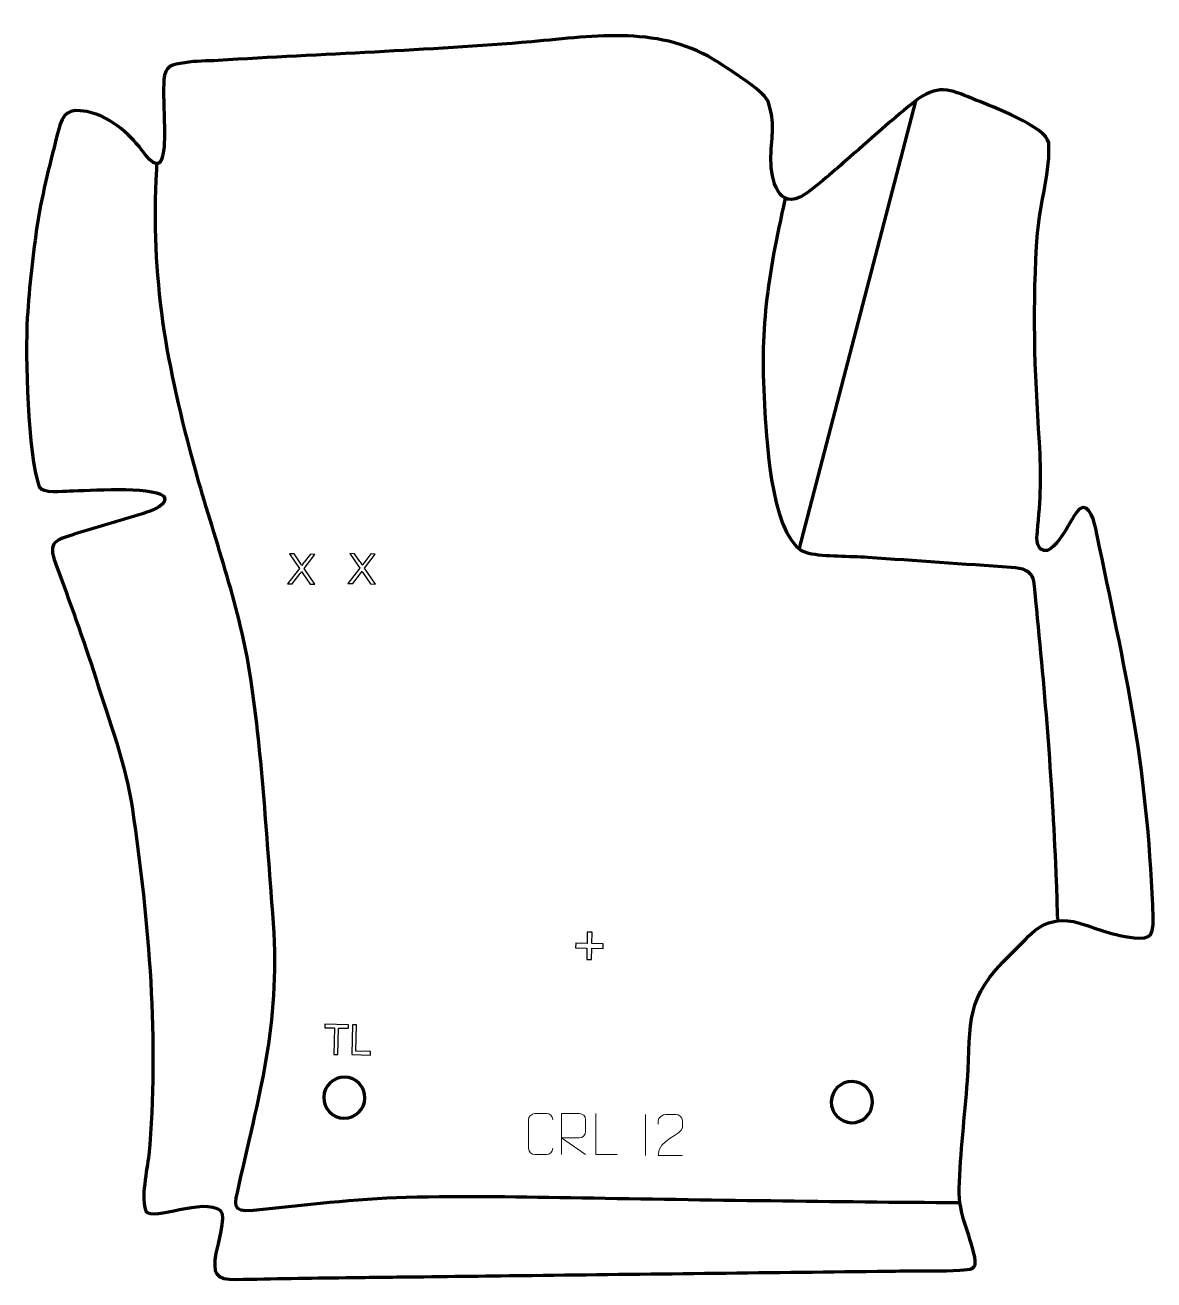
# Model space of a CAD drawing. Header units: millimetres. Extents: x 1115 to 1802, y 232 to 995.
import ezdxf

# ---------------------------------------------------------------- set-up
doc = ezdxf.new("R2010")
doc.units = ezdxf.units.MM
doc.header["$MEASUREMENT"] = 0
doc.layers.add('layer 2', color=7, linetype='Continuous')
doc.layers.add('layer 3', color=7, linetype='Continuous')

msp = doc.modelspace()

# ---------------------------------------------------------------- linework, layer by layer
at = {"layer": 'layer 2', "color": 142, "lineweight": 158}
msp.add_open_spline([(1656.6521, 949.1617), (1656.6521, 949.1617), (1585.7472, 676.5022), (1585.7472, 676.5022)], degree=3, dxfattribs=at)
for points, knots in [([(1683.4927, 278.9624), (1606.8153, 279.5399), (1530.2378, 280.5877), (1453.5714, 281.9008), (1453.5714, 281.9008), (1418.3019, 282.5048), (1382.0993, 283.1556), (1346.8724, 282.2313), (1346.8724, 282.2313), (1315.1533, 281.3344), (1285.1128, 277.6574), (1253.682, 274.3903), (1253.682, 274.3903), (1240.2193, 273.2183), (1242.562, 278.084), (1244.9536, 289.2254), (1244.9536, 289.2254), (1258.911, 350.9569), (1270.8504, 390.1783), (1265.6457, 455.1468), (1265.6457, 455.1468), (1261.7635, 503.7092), (1259.0751, 554.3334), (1251.5638, 602.3739), (1251.5638, 602.3739), (1244.825, 643.4851), (1229.7641, 684.5715), (1218.6094, 724.8483), (1218.6094, 724.8483), (1201.1232, 787.9856), (1191.2719, 841.5699), (1195.0081, 907.5262), (1195.0081, 907.5262), (1195.0818, 908.6568), (1195.1546, 909.7874), (1195.2266, 910.9183)], [0, 0, 0, 0, 0.1, 0.1, 0.1, 0.1, 0.2, 0.2, 0.2, 0.2, 0.3, 0.3, 0.3, 0.3, 0.4, 0.4, 0.4, 0.4, 0.5, 0.5, 0.5, 0.5, 0.6, 0.6, 0.6, 0.6, 0.7, 0.7, 0.7, 0.7, 0.8, 0.8, 0.8, 0.8, 1, 1, 1, 1]), ([(1577.395, 889.8999), (1566.4003, 840.8987), (1561.6596, 810.7001), (1565.0077, 760.0308), (1565.0077, 760.0308), (1566.1917, 741.4522), (1569.2714, 678.7956), (1591.5419, 674.1814), (1591.5419, 674.1814), (1601.621, 672.0931), (1616.803, 672.5482), (1627.6382, 671.7975), (1627.6382, 671.7975), (1656.7137, 669.7678), (1685.756, 667.6534), (1714.8447, 665.7818), (1714.8447, 665.7818), (1730.0646, 664.5621), (1728.2591, 658.7633), (1729.6114, 645.4753), (1729.6114, 645.4753), (1735.4476, 588.1271), (1740.0455, 532.0091), (1742.2161, 474.3694), (1742.2161, 474.3694), (1742.5032, 466.7474), (1742.7478, 459.1261), (1742.9564, 451.5016)], [0, 0, 0, 0, 0.125, 0.125, 0.125, 0.125, 0.25, 0.25, 0.25, 0.25, 0.375, 0.375, 0.375, 0.375, 0.5, 0.5, 0.5, 0.5, 0.625, 0.625, 0.625, 0.625, 0.75, 0.75, 0.75, 0.75, 1, 1, 1, 1])]:
    msp.add_open_spline(points, degree=3, knots=knots, dxfattribs=at)
at = {"layer": 'layer 2', "color": 142}
for points, knots in [([(1274.6141, 655.5895), (1274.6141, 655.5895), (1281.8394, 664.9041), (1281.8394, 664.9041), (1281.8394, 664.9041), (1281.8394, 664.9041), (1275.8113, 673.7915), (1275.8113, 673.7915), (1275.8113, 673.7915), (1275.8113, 673.7915), (1278.6823, 673.7352), (1278.6823, 673.7352), (1278.6823, 673.7352), (1278.6823, 673.7352), (1281.9114, 669.0093), (1281.9114, 669.0093), (1281.9114, 669.0093), (1282.5837, 668.0289), (1283.0485, 667.2815), (1283.314, 666.763), (1283.314, 666.763), (1283.7378, 667.391), (1284.2347, 668.0601), (1284.8042, 668.7659), (1284.8042, 668.7659), (1284.8042, 668.7659), (1288.538, 673.5417), (1288.538, 673.5417), (1288.538, 673.5417), (1288.538, 673.5417), (1291.18, 673.4899), (1291.18, 673.4899), (1291.18, 673.4899), (1291.18, 673.4899), (1284.6827, 664.9543), (1284.6827, 664.9543), (1284.6827, 664.9543), (1284.6827, 664.9543), (1291.3059, 655.2619), (1291.3059, 655.2619), (1291.3059, 655.2619), (1291.3059, 655.2619), (1288.3458, 655.32), (1288.3458, 655.32), (1288.3458, 655.32), (1288.3458, 655.32), (1283.8763, 661.9072), (1283.8763, 661.9072), (1283.8763, 661.9072), (1283.6206, 662.2813), (1283.3776, 662.6551), (1283.1516, 663.0244), (1283.1516, 663.0244), (1282.7324, 662.4217), (1282.4357, 661.999), (1282.2528, 661.7608), (1282.2528, 661.7608), (1282.2528, 661.7608), (1277.5106, 655.5326), (1277.5106, 655.5326), (1277.5106, 655.5326), (1277.5106, 655.5326), (1274.6141, 655.5895), (1274.6141, 655.5895)], [0, 0, 0, 0, 0.05882353, 0.05882353, 0.05882353, 0.05882353, 0.11764706, 0.11764706, 0.11764706, 0.11764706, 0.17647059, 0.17647059, 0.17647059, 0.17647059, 0.23529412, 0.23529412, 0.23529412, 0.23529412, 0.29411765, 0.29411765, 0.29411765, 0.29411765, 0.35294118, 0.35294118, 0.35294118, 0.35294118, 0.41176471, 0.41176471, 0.41176471, 0.41176471, 0.47058824, 0.47058824, 0.47058824, 0.47058824, 0.52941176, 0.52941176, 0.52941176, 0.52941176, 0.58823529, 0.58823529, 0.58823529, 0.58823529, 0.64705882, 0.64705882, 0.64705882, 0.64705882, 0.70588235, 0.70588235, 0.70588235, 0.70588235, 0.76470588, 0.76470588, 0.76470588, 0.76470588, 0.82352941, 0.82352941, 0.82352941, 0.82352941, 0.88235294, 0.88235294, 0.88235294, 0.88235294, 1, 1, 1, 1]), ([(1311.3853, 655.7517), (1311.3853, 655.7517), (1318.6106, 665.0664), (1318.6106, 665.0664), (1318.6106, 665.0664), (1318.6106, 665.0664), (1312.5825, 673.9537), (1312.5825, 673.9537), (1312.5825, 673.9537), (1312.5825, 673.9537), (1315.4535, 673.8974), (1315.4535, 673.8974), (1315.4535, 673.8974), (1315.4535, 673.8974), (1318.6826, 669.1715), (1318.6826, 669.1715), (1318.6826, 669.1715), (1319.3549, 668.1912), (1319.8197, 667.4438), (1320.0852, 666.9253), (1320.0852, 666.9253), (1320.509, 667.5533), (1321.0059, 668.2224), (1321.5754, 668.9281), (1321.5754, 668.9281), (1321.5754, 668.9281), (1325.3092, 673.704), (1325.3092, 673.704), (1325.3092, 673.704), (1325.3092, 673.704), (1327.9512, 673.6521), (1327.9512, 673.6521), (1327.9512, 673.6521), (1327.9512, 673.6521), (1321.4539, 665.1166), (1321.4539, 665.1166), (1321.4539, 665.1166), (1321.4539, 665.1166), (1328.0771, 655.4241), (1328.0771, 655.4241), (1328.0771, 655.4241), (1328.0771, 655.4241), (1325.117, 655.4822), (1325.117, 655.4822), (1325.117, 655.4822), (1325.117, 655.4822), (1320.6475, 662.0694), (1320.6475, 662.0694), (1320.6475, 662.0694), (1320.3918, 662.4435), (1320.1489, 662.8173), (1319.9228, 663.1866), (1319.9228, 663.1866), (1319.5036, 662.584), (1319.2069, 662.1613), (1319.024, 661.923), (1319.024, 661.923), (1319.024, 661.923), (1314.2818, 655.6949), (1314.2818, 655.6949), (1314.2818, 655.6949), (1314.2818, 655.6949), (1311.3853, 655.7517), (1311.3853, 655.7517)], [0, 0, 0, 0, 0.05882353, 0.05882353, 0.05882353, 0.05882353, 0.11764706, 0.11764706, 0.11764706, 0.11764706, 0.17647059, 0.17647059, 0.17647059, 0.17647059, 0.23529412, 0.23529412, 0.23529412, 0.23529412, 0.29411765, 0.29411765, 0.29411765, 0.29411765, 0.35294118, 0.35294118, 0.35294118, 0.35294118, 0.41176471, 0.41176471, 0.41176471, 0.41176471, 0.47058824, 0.47058824, 0.47058824, 0.47058824, 0.52941176, 0.52941176, 0.52941176, 0.52941176, 0.58823529, 0.58823529, 0.58823529, 0.58823529, 0.64705882, 0.64705882, 0.64705882, 0.64705882, 0.70588235, 0.70588235, 0.70588235, 0.70588235, 0.76470588, 0.76470588, 0.76470588, 0.76470588, 0.82352941, 0.82352941, 0.82352941, 0.82352941, 0.88235294, 0.88235294, 0.88235294, 0.88235294, 1, 1, 1, 1]), ([(1456.6071, 427.0342), (1456.6071, 427.0342), (1456.743, 433.9609), (1456.743, 433.9609), (1456.743, 433.9609), (1456.743, 433.9609), (1449.8517, 434.0961), (1449.8517, 434.0961), (1449.8517, 434.0961), (1449.8517, 434.0961), (1449.9085, 436.9941), (1449.9085, 436.9941), (1449.9085, 436.9941), (1449.9085, 436.9941), (1456.7999, 436.8588), (1456.7999, 436.8588), (1456.7999, 436.8588), (1456.7999, 436.8588), (1456.9352, 443.7501), (1456.9352, 443.7501), (1456.9352, 443.7501), (1456.9352, 443.7501), (1459.8684, 443.6925), (1459.8684, 443.6925), (1459.8684, 443.6925), (1459.8684, 443.6925), (1459.7332, 436.8013), (1459.7332, 436.8013), (1459.7332, 436.8013), (1459.7332, 436.8013), (1466.6244, 436.666), (1466.6244, 436.666), (1466.6244, 436.666), (1466.6244, 436.666), (1466.5676, 433.7681), (1466.5676, 433.7681), (1466.5676, 433.7681), (1466.5676, 433.7681), (1459.6763, 433.9033), (1459.6763, 433.9033), (1459.6763, 433.9033), (1459.6763, 433.9033), (1459.5403, 426.9767), (1459.5403, 426.9767), (1459.5403, 426.9767), (1459.5403, 426.9767), (1456.6071, 427.0342), (1456.6071, 427.0342)], [0, 0, 0, 0, 0.07692308, 0.07692308, 0.07692308, 0.07692308, 0.15384615, 0.15384615, 0.15384615, 0.15384615, 0.23076923, 0.23076923, 0.23076923, 0.23076923, 0.30769231, 0.30769231, 0.30769231, 0.30769231, 0.38461538, 0.38461538, 0.38461538, 0.38461538, 0.46153846, 0.46153846, 0.46153846, 0.46153846, 0.53846154, 0.53846154, 0.53846154, 0.53846154, 0.61538462, 0.61538462, 0.61538462, 0.61538462, 0.69230769, 0.69230769, 0.69230769, 0.69230769, 0.76923077, 0.76923077, 0.76923077, 0.76923077, 0.84615385, 0.84615385, 0.84615385, 0.84615385, 1, 1, 1, 1]), ([(1302.841, 369.3526), (1302.841, 369.3526), (1303.211, 385.4063), (1303.211, 385.4063), (1303.211, 385.4063), (1303.211, 385.4063), (1297.2178, 385.5424), (1297.2178, 385.5424), (1297.2178, 385.5424), (1297.2178, 385.5424), (1297.2649, 387.6928), (1297.2649, 387.6928), (1297.2649, 387.6928), (1297.2649, 387.6928), (1311.6899, 387.3604), (1311.6899, 387.3604), (1311.6899, 387.3604), (1311.6899, 387.3604), (1311.6428, 385.21), (1311.6428, 385.21), (1311.6428, 385.21), (1311.6428, 385.21), (1305.62, 385.3503), (1305.62, 385.3503), (1305.62, 385.3503), (1305.62, 385.3503), (1305.2501, 369.3007), (1305.2501, 369.3007), (1305.2501, 369.3007), (1305.2501, 369.3007), (1302.841, 369.3526), (1302.841, 369.3526)], [0, 0, 0, 0, 0.11111111, 0.11111111, 0.11111111, 0.11111111, 0.22222222, 0.22222222, 0.22222222, 0.22222222, 0.33333333, 0.33333333, 0.33333333, 0.33333333, 0.44444444, 0.44444444, 0.44444444, 0.44444444, 0.55555556, 0.55555556, 0.55555556, 0.55555556, 0.66666667, 0.66666667, 0.66666667, 0.66666667, 0.77777778, 0.77777778, 0.77777778, 0.77777778, 1, 1, 1, 1]), ([(1313.6544, 369.1596), (1313.6544, 369.1596), (1314.0756, 387.3553), (1314.0756, 387.3553), (1314.0756, 387.3553), (1314.0756, 387.3553), (1316.4847, 387.3035), (1316.4847, 387.3035), (1316.4847, 387.3035), (1316.4847, 387.3035), (1316.1106, 371.2497), (1316.1106, 371.2497), (1316.1106, 371.2497), (1316.1106, 371.2497), (1325.0768, 371.0435), (1325.0768, 371.0435), (1325.0768, 371.0435), (1325.0768, 371.0435), (1325.0255, 368.8974), (1325.0255, 368.8974), (1325.0255, 368.8974), (1325.0255, 368.8974), (1313.6544, 369.1596), (1313.6544, 369.1596)], [0, 0, 0, 0, 0.14285714, 0.14285714, 0.14285714, 0.14285714, 0.28571429, 0.28571429, 0.28571429, 0.28571429, 0.42857143, 0.42857143, 0.42857143, 0.42857143, 0.57142857, 0.57142857, 0.57142857, 0.57142857, 0.71428571, 0.71428571, 0.71428571, 0.71428571, 1, 1, 1, 1])]:
    msp.add_open_spline(points, degree=3, knots=knots, dxfattribs=at)
at = {"layer": 'layer 2', "color": 142, "lineweight": 200}
for points in [[(1308.9308, 330.4913), (1302.015, 330.627), (1296.5187, 336.3434), (1296.6544, 343.2591), (1296.6544, 343.2591), (1296.7902, 350.1749), (1302.5065, 355.6712), (1309.4223, 355.5355), (1309.4223, 355.5355), (1316.3381, 355.3998), (1321.8344, 349.6834), (1321.6986, 342.7676), (1321.6986, 342.7676), (1321.5629, 335.8519), (1315.8466, 330.3556), (1308.9308, 330.4913)], [(1617.6931, 327.7899), (1610.7774, 327.9256), (1605.2811, 333.6421), (1605.4168, 340.5578), (1605.4168, 340.5578), (1605.5525, 347.4735), (1611.2689, 352.9698), (1618.1846, 352.8341), (1618.1846, 352.8341), (1625.1004, 352.6984), (1630.5967, 346.982), (1630.461, 340.0663), (1630.461, 340.0663), (1630.3253, 333.1506), (1624.6089, 327.6542), (1617.6931, 327.7899)]]:
    msp.add_open_spline(points, degree=3, knots=[0, 0, 0, 0, 0.2, 0.2, 0.2, 0.2, 0.4, 0.4, 0.4, 0.4, 0.6, 0.6, 0.6, 0.6, 1, 1, 1, 1], dxfattribs=at)
at = {"layer": 'layer 3', "color": 242, "lineweight": 158}
msp.add_open_spline([(1232.4048, 973.8575), (1296.0391, 977.9177), (1359.3288, 979.8059), (1422.9497, 985.2693), (1422.9497, 985.2693), (1462.2502, 988.8488), (1501.9866, 995.4114), (1537.1205, 972.4744), (1537.1205, 972.4744), (1544.0762, 967.9333), (1563.1127, 956.1352), (1566.7024, 949.5288), (1566.7024, 949.5288), (1571.7794, 934.6479), (1569.0112, 929.4093), (1568.653, 915.1894), (1568.653, 915.1894), (1568.4019, 905.2154), (1571.4532, 883.8651), (1586.1724, 890.7345), (1586.1724, 890.7345), (1593.1089, 893.9718), (1607.3232, 907.0616), (1613.9291, 912.7118), (1613.9291, 912.7118), (1628.4828, 925.2036), (1643.1575, 938.8035), (1658.2349, 950.5291), (1658.2349, 950.5291), (1671.7711, 960.0635), (1679.7028, 955.3382), (1693.7249, 949.6458), (1693.7249, 949.6458), (1702.8227, 946.0048), (1736.1075, 933.6658), (1737.6487, 923.7783), (1737.6487, 923.7783), (1739.149, 908.8928), (1732.0992, 885.5403), (1730.8822, 869.1052), (1730.8822, 869.1052), (1727.7056, 825.6854), (1729.0606, 785.1198), (1732.0473, 741.8051), (1732.0473, 741.8051), (1733.3114, 722.2733), (1732.7837, 706.8477), (1730.7558, 687.4223), (1730.7558, 687.4223), (1730.2786, 682.8516), (1729.9571, 674.7568), (1736.9247, 675.8731), (1736.9247, 675.8731), (1747.7744, 681.6127), (1752.4596, 701.0512), (1758.4292, 702.0571), (1758.4292, 702.0571), (1764.0323, 702.2665), (1766.3939, 688.8762), (1767.2243, 684.8589), (1767.2243, 684.8589), (1774.8741, 647.2813), (1783.4287, 609.1494), (1789.7439, 571.3816), (1789.7439, 571.3816), (1796.0548, 532.2267), (1799.9822, 492.1331), (1801.2396, 452.4911), (1801.2396, 452.4911), (1801.6669, 439.0217), (1797.9437, 439.1171), (1785.3171, 440.8475), (1785.3171, 440.8475), (1772.956, 442.8937), (1764.3738, 447.0139), (1752.7931, 450.2382), (1752.7931, 450.2382), (1732.6594, 452.8869), (1728.0512, 443.0495), (1714.8006, 430.582), (1714.8006, 430.582), (1685.9776, 402.6717), (1690.7061, 390.3212), (1688.2042, 353.2431), (1688.2042, 353.2431), (1686.6845, 331.5665), (1683.9085, 309.4228), (1683.1696, 287.7913), (1683.1696, 287.7913), (1682.9974, 271.083), (1689.4194, 261.4089), (1692.6512, 246.1504), (1692.6512, 246.1504), (1694.3369, 238.1912), (1690.4035, 238.5607), (1683.5165, 238.0718), (1683.5165, 238.0718), (1672.9052, 237.3184), (1662.0055, 237.755), (1651.3508, 237.647), (1651.3508, 237.647), (1645.3124, 237.5745), (1639.2741, 237.502), (1633.2357, 237.4296), (1633.2357, 237.4296), (1563.3181, 236.5904), (1493.4005, 235.7512), (1423.4828, 234.912), (1423.4828, 234.912), (1398.3761, 234.6106), (1373.2693, 234.3093), (1348.1625, 234.008), (1348.1625, 234.008), (1335.4502, 233.8554), (1322.7379, 233.7028), (1310.0256, 233.5502), (1310.0256, 233.5502), (1287.9006, 233.2763), (1265.6431, 232.8837), (1243.5213, 232.4236), (1243.5213, 232.4236), (1230.4835, 232.1524), (1229.0889, 236.2347), (1231.0424, 248.4198), (1231.0424, 248.4198), (1232.0808, 253.623), (1237.1684, 270.3221), (1233.9275, 274.3114), (1233.9275, 274.3114), (1223.3442, 282.6623), (1193.1309, 267.8039), (1188.4754, 273.943), (1188.4754, 273.943), (1185.1506, 281.0846), (1189.2106, 299.523), (1190.1847, 308.0274), (1190.1847, 308.0274), (1196.5904, 376.3966), (1190.2231, 450.5569), (1180.2609, 518.4215), (1180.2609, 518.4215), (1176.2773, 544.9811), (1166.1429, 572.5096), (1157.9508, 598.1841), (1157.9508, 598.1841), (1150.3252, 621.991), (1142.1933, 644.6988), (1133.4396, 668.0927), (1133.4396, 668.0927), (1128.6623, 681.4194), (1133.3345, 682.1102), (1145.5181, 685.9258), (1145.5181, 685.9258), (1159.9858, 690.4203), (1174.5987, 694.3893), (1189.0167, 699.0477), (1189.0167, 699.0477), (1192.1504, 700.0643), (1202.8982, 704.0615), (1199.2414, 708.9795), (1199.2414, 708.9795), (1191.0339, 715.0954), (1153.2674, 712.3405), (1142.0451, 712.0453), (1142.0451, 712.0453), (1138.1722, 711.8885), (1125.4231, 710.6762), (1123.4479, 714.5158), (1123.4479, 714.5158), (1116.5402, 734.6808), (1114.9642, 794.3494), (1116.3129, 817.3419), (1116.3129, 817.3419), (1117.4332, 836.4409), (1119.7878, 856.0422), (1122.4749, 874.9923), (1122.4749, 874.9923), (1125.6149, 894.0682), (1130.4418, 912.8282), (1135.2789, 931.5321), (1135.2789, 931.5321), (1138.0124, 942.1014), (1141.3491, 944.865), (1152.4276, 942.806), (1152.4276, 942.806), (1160.2954, 941.3437), (1167.4325, 937.267), (1173.6199, 932.3195), (1173.6199, 932.3195), (1178.7854, 928.0261), (1183.3535, 922.8932), (1187.3816, 917.5324), (1187.3816, 917.5324), (1187.3816, 917.5324), (1187.9573, 916.7663), (1187.9573, 916.7663), (1187.9573, 916.7663), (1195.6677, 906.9229), (1198.5669, 910.9487), (1199.4865, 921.2888), (1199.4865, 921.2888), (1200.3854, 935.0169), (1198.62, 948.6516), (1199.456, 962.0429), (1199.456, 962.0429), (1200.005, 970.8372), (1204.1488, 971.302), (1212.0811, 972.5568), (1212.0811, 972.5568), (1218.8589, 973.6288), (1225.5754, 973.5778), (1232.4048, 973.8575)], degree=3, knots=[0, 0, 0, 0, 0.01851852, 0.01851852, 0.01851852, 0.01851852, 0.03703704, 0.03703704, 0.03703704, 0.03703704, 0.05555556, 0.05555556, 0.05555556, 0.05555556, 0.07407407, 0.07407407, 0.07407407, 0.07407407, 0.09259259, 0.09259259, 0.09259259, 0.09259259, 0.11111111, 0.11111111, 0.11111111, 0.11111111, 0.12962963, 0.12962963, 0.12962963, 0.12962963, 0.14814815, 0.14814815, 0.14814815, 0.14814815, 0.16666667, 0.16666667, 0.16666667, 0.16666667, 0.18518519, 0.18518519, 0.18518519, 0.18518519, 0.2037037, 0.2037037, 0.2037037, 0.2037037, 0.22222222, 0.22222222, 0.22222222, 0.22222222, 0.24074074, 0.24074074, 0.24074074, 0.24074074, 0.25925926, 0.25925926, 0.25925926, 0.25925926, 0.27777778, 0.27777778, 0.27777778, 0.27777778, 0.2962963, 0.2962963, 0.2962963, 0.2962963, 0.31481481, 0.31481481, 0.31481481, 0.31481481, 0.33333333, 0.33333333, 0.33333333, 0.33333333, 0.35185185, 0.35185185, 0.35185185, 0.35185185, 0.37037037, 0.37037037, 0.37037037, 0.37037037, 0.38888889, 0.38888889, 0.38888889, 0.38888889, 0.40740741, 0.40740741, 0.40740741, 0.40740741, 0.42592593, 0.42592593, 0.42592593, 0.42592593, 0.44444444, 0.44444444, 0.44444444, 0.44444444, 0.46296296, 0.46296296, 0.46296296, 0.46296296, 0.48148148, 0.48148148, 0.48148148, 0.48148148, 0.5, 0.5, 0.5, 0.5, 0.51851852, 0.51851852, 0.51851852, 0.51851852, 0.53703704, 0.53703704, 0.53703704, 0.53703704, 0.55555556, 0.55555556, 0.55555556, 0.55555556, 0.57407407, 0.57407407, 0.57407407, 0.57407407, 0.59259259, 0.59259259, 0.59259259, 0.59259259, 0.61111111, 0.61111111, 0.61111111, 0.61111111, 0.62962963, 0.62962963, 0.62962963, 0.62962963, 0.64814815, 0.64814815, 0.64814815, 0.64814815, 0.66666667, 0.66666667, 0.66666667, 0.66666667, 0.68518519, 0.68518519, 0.68518519, 0.68518519, 0.7037037, 0.7037037, 0.7037037, 0.7037037, 0.72222222, 0.72222222, 0.72222222, 0.72222222, 0.74074074, 0.74074074, 0.74074074, 0.74074074, 0.75925926, 0.75925926, 0.75925926, 0.75925926, 0.77777778, 0.77777778, 0.77777778, 0.77777778, 0.7962963, 0.7962963, 0.7962963, 0.7962963, 0.81481481, 0.81481481, 0.81481481, 0.81481481, 0.83333333, 0.83333333, 0.83333333, 0.83333333, 0.85185185, 0.85185185, 0.85185185, 0.85185185, 0.87037037, 0.87037037, 0.87037037, 0.87037037, 0.88888889, 0.88888889, 0.88888889, 0.88888889, 0.90740741, 0.90740741, 0.90740741, 0.90740741, 0.92592593, 0.92592593, 0.92592593, 0.92592593, 0.94444444, 0.94444444, 0.94444444, 0.94444444, 0.96296296, 0.96296296, 0.96296296, 0.96296296, 1, 1, 1, 1], dxfattribs=at)
at = {"layer": 'layer 3', "color": 250, "lineweight": 9}
for points, knots in [([(1436.0417, 312.1959), (1435.9019, 309.8725), (1434.2247, 308.3929), (1432.077, 308.3821), (1432.077, 308.3821), (1429.7451, 308.3825), (1427.4132, 308.3825), (1425.0817, 308.3821), (1425.0817, 308.3821), (1423.1567, 308.2767), (1421.1846, 310.1612), (1421.1958, 312.1785), (1421.1958, 312.1785), (1421.1962, 317.9486), (1421.1962, 323.7183), (1421.1958, 329.4876), (1421.1958, 329.4876), (1421.2, 331.6257), (1422.9467, 333.3449), (1425.0991, 333.3314), (1425.0991, 333.3314), (1427.4248, 333.3314), (1429.7509, 333.3314), (1432.077, 333.3314), (1432.077, 333.3314), (1434.0236, 333.3669), (1436.015, 331.8754), (1436.0417, 329.4378)], [0, 0, 0, 0, 0.125, 0.125, 0.125, 0.125, 0.25, 0.25, 0.25, 0.25, 0.375, 0.375, 0.375, 0.375, 0.5, 0.5, 0.5, 0.5, 0.625, 0.625, 0.625, 0.625, 0.75, 0.75, 0.75, 0.75, 1, 1, 1, 1]), ([(1441.2867, 308.3782), (1441.2867, 308.3782), (1441.2867, 333.3317), (1441.2867, 333.3317), (1441.2867, 333.3317), (1444.8815, 333.3317), (1448.477, 333.3317), (1452.0722, 333.3317), (1452.0722, 333.3317), (1454.3975, 333.294), (1455.9548, 331.804), (1455.9507, 329.4376), (1455.9507, 329.4376), (1455.9503, 327.4021), (1455.9503, 324.3427), (1455.9507, 322.3067), (1455.9507, 322.3067), (1455.9442, 320.4312), (1454.1319, 318.4894), (1452.1224, 318.4703), (1452.1224, 318.4703), (1452.1224, 318.4703), (1441.2867, 318.4703), (1441.2867, 318.4703), (1441.2867, 318.4703), (1441.2867, 318.4703), (1455.9414, 308.3782), (1455.9414, 308.3782)], [0, 0, 0, 0, 0.125, 0.125, 0.125, 0.125, 0.25, 0.25, 0.25, 0.25, 0.375, 0.375, 0.375, 0.375, 0.5, 0.5, 0.5, 0.5, 0.625, 0.625, 0.625, 0.625, 0.75, 0.75, 0.75, 0.75, 1, 1, 1, 1]), ([(1475.0933, 308.3781), (1475.0933, 308.3781), (1462.1442, 308.3781), (1462.1442, 308.3781), (1462.1442, 308.3781), (1462.1442, 308.3781), (1462.1442, 333.3317), (1462.1442, 333.3317)], [0, 0, 0, 0, 0.33333333, 0.33333333, 0.33333333, 0.33333333, 1, 1, 1, 1]), ([(1514.7925, 307.8102), (1509.8781, 307.8105), (1504.9637, 307.8105), (1500.0496, 307.8102), (1500.0496, 307.8102), (1500.0496, 317.7425), (1514.7006, 320.3837), (1514.7925, 324.694), (1514.7925, 324.694), (1514.7922, 326.1181), (1514.7922, 327.5418), (1514.7925, 328.9651), (1514.7925, 328.9651), (1514.7756, 331.0422), (1512.6528, 332.767), (1510.9818, 332.7843), (1510.9818, 332.7843), (1508.9086, 332.7839), (1506.8357, 332.7839), (1504.7633, 332.7843), (1504.7633, 332.7843), (1502.9412, 332.8008), (1500.1165, 331.0087), (1500.0496, 328.9151), (1500.0496, 328.9151), (1500.0496, 328.9151), (1500.0496, 326.8603), (1500.0496, 326.8603)], [0, 0, 0, 0, 0.125, 0.125, 0.125, 0.125, 0.25, 0.25, 0.25, 0.25, 0.375, 0.375, 0.375, 0.375, 0.5, 0.5, 0.5, 0.5, 0.625, 0.625, 0.625, 0.625, 0.75, 0.75, 0.75, 0.75, 1, 1, 1, 1])]:
    msp.add_open_spline(points, degree=3, knots=knots, dxfattribs=at)
msp.add_open_spline([(1492.2838, 332.7843), (1492.2838, 332.7843), (1492.2838, 307.8102), (1492.2838, 307.8102)], degree=3, dxfattribs=at)

doc.saveas('drawing.dxf')
